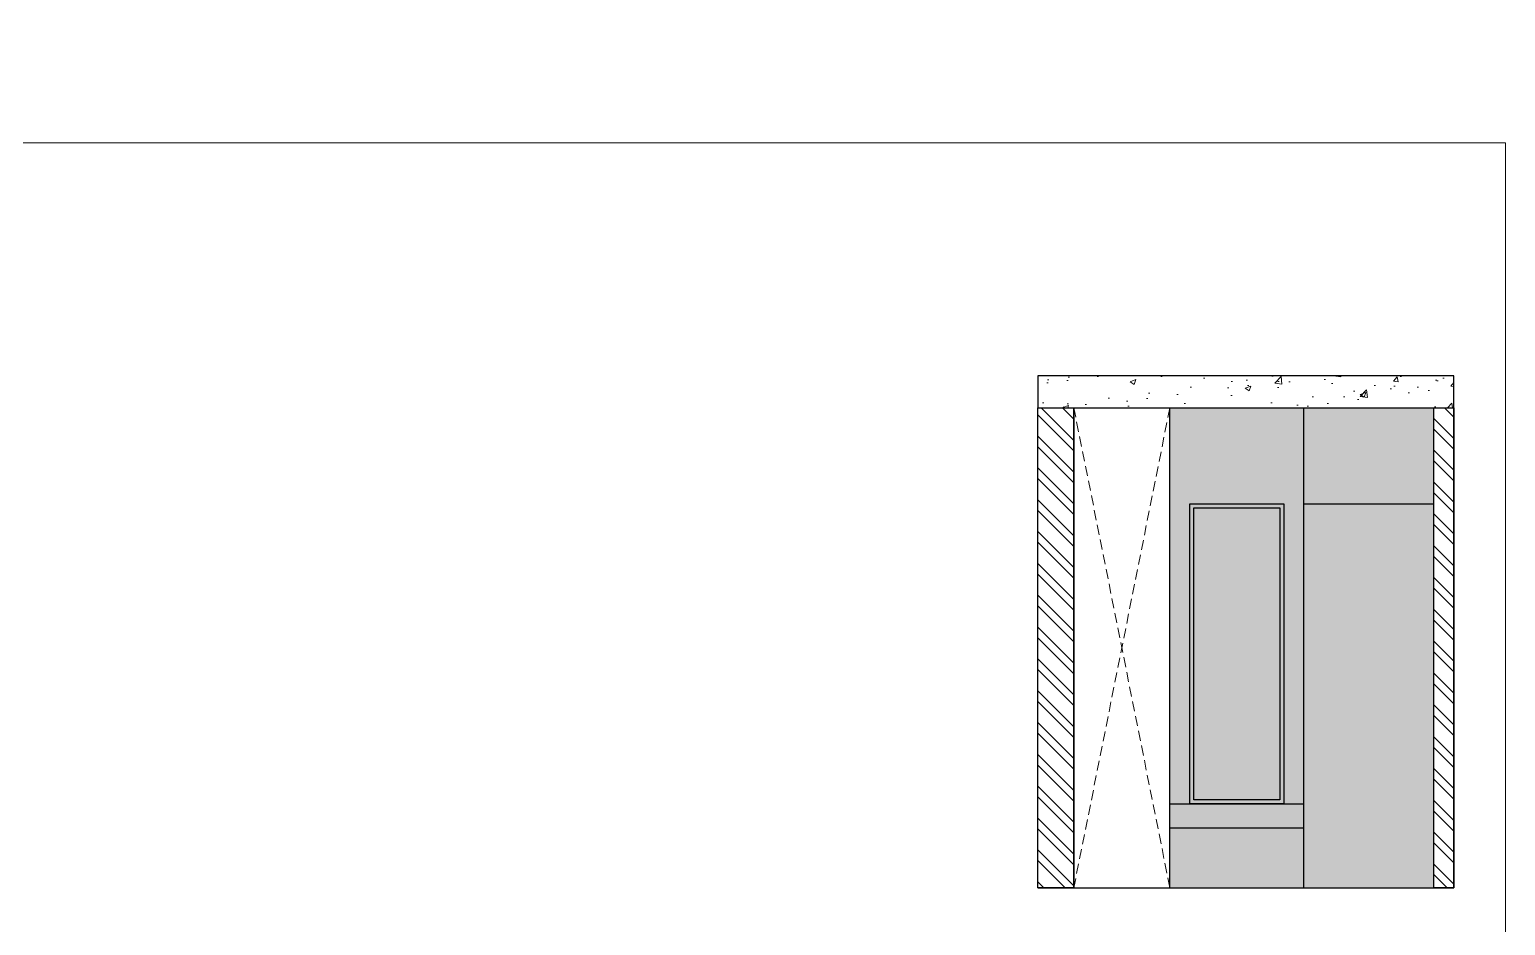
# Model space of a CAD drawing. Header units: inches. Extents: x 15448 to 46480, y -8154 to 0.
# Drawn here: x 17746.5 to 18115.4, y -2932.1 to -2708.2 of the extents above; entities that cross this region are included whole.
import ezdxf

# ---------------------------------------------------------------- set-up
doc = ezdxf.new("R2010")
doc.units = ezdxf.units.IN
doc.header["$MEASUREMENT"] = 0
doc.linetypes.add('DASHED2', pattern=[0.375, 0.25, -0.125])
doc.layers.add('IEL-HATCH-002', color=7, linetype='Continuous')
doc.styles.add('b.k', font='verdana.ttf')
doc.styles.get("Standard").update_dxf_attribs({"font": 'arial.ttf'})
doc.dimstyles.new('STANDARD$0', dxfattribs={"dimscale": 0, "dimtxt": 6, "dimasz": 3, "dimexe": 2, "dimexo": 2, "dimgap": 0, "dimtad": 0, "dimtih": 1, "dimtoh": 1, "dimdec": 1, "dimzin": 0, "dimdsep": 46, "dimlunit": 4, "dimtxsty": 'b.k', "dimcen": 2.5, "dimclrd": 256, "dimclre": 256, "dimclrt": 256, "dimadec": 0, "dimazin": 0, "dimtfac": 1, "dimtdec": 1, "dimtofl": 0, "dimtmove": 2, "dimatfit": 2, "dimfxl": 1, "dimfrac": 2, "dimtolj": 1, "dimtzin": 0, "dimlwd": 9, "dimlwe": 9, "dimarcsym": 0})

# ---------------------------------------------------------------- blocks, each defined once
blk = doc.blocks.new('_Oblique')
at = {"color": 0, "linetype": 'ByBlock', "lineweight": -2}
blk.add_line((-0.5, -0.5), (0.5, 0.5), dxfattribs=at)
blk = doc.blocks.new('*D80')
at = {"color": 1, "lineweight": -2, "transparency": 16777216}
for p, q in [((17776.93, -4.15), (17776.93, -4.37)), ((17776.93, -4.19), (17793.43, -4.19)), ((17815.43, -4.19), (17798.93, -4.19)), ((17815.43, -4.23), (17815.43, -4.01))]:
    blk.add_line(p, q, dxfattribs=at)
at = {"layer": 'Defpoints', "color": 0, "transparency": 16777216}
for p in [(17776.93, 0), (17815.43, -4.19), (17815.43, -3077.58)]:
    blk.add_point(p, dxfattribs=at)
at = {"color": 1, "lineweight": -2, "transparency": 16777216, "rotation": 180}
blk.add_blockref('_Oblique', (17776.93, -4.19), dxfattribs=at)
at = {"color": 1, "lineweight": -2, "transparency": 16777216}
blk.add_blockref('_Oblique', (17815.43, -4.19), dxfattribs=at)
at = {"color": 1, "lineweight": 5, "transparency": 16777216, "insert": (17796.18, -4.19), "char_height": 2, "attachment_point": 5}
blk.add_mtext('\\A1;3\'-3"', dxfattribs=at)

msp = doc.modelspace()

# ---------------------------------------------------------------- hatches: boundary and pattern name
at = {"layer": 'IEL-HATCH-002', "lineweight": 5, "true_color": 0x636466, "transparency": 33554687}
h = msp.add_hatch(dxfattribs=at)
h.set_pattern_fill('AR-CONC', color=251, scale=2)
h.set_pattern_definition([(50, (0, 0), (14.345204, -1.255043), [1.5, -16.5]), (355, (0, 0), (-2.775027, 15.043843), [1.2, -13.2]), (100.451444, (1.195, -0.105), (11.570177, 13.7888), [1.274804, -14.022842]), (46.1842, (0, 4), (21.344827, -3.310386), [2.25, -24.75]), (96.63564, (1.779, 3.724), (18.69324, 19.482372), [1.912207, -21.034275]), (351.18416, (0, 4), (18.69324, 19.482372), [1.8, -19.8]), (21, (2, 3), (11.938141, -8.052378), [1.5, -16.5]), (326, (2, 3), (4.866307, 14.503001), [1.2, -13.2]), (71.451445, (2.995, 2.329), (16.804448, 6.450623), [1.274804, -14.022842]), (37.5, (0, 0), (0.2431971, 6.6578771), [0, -13.04, 0, -13.4, 0, -13.25]), (7.5, (0, 0), (5.2613907, 7.8882342), [0, -7.64, 0, -12.74, 0, -5.05]), (327.5, (-4.46, 0), (10.6764487, -0.4510974), [0, -5, 0, -15.6, 0, -20.7]), (317.5, (-6.46, 0), (11.6637234, 2.0020996), [0, -6.5, 0, -10.36, 0, -14.7])])
h.paths.add_polyline_path([(18102.49, -2794.72), (17998.49, -2794.72), (17998.49, -2802.72), (18102.49, -2802.72)])
at = {"layer": 'IEL-HATCH-002', "lineweight": 5, "transparency": 33554687}
h = msp.add_hatch(dxfattribs=at)
h.set_pattern_fill('ANSI32', color=1, scale=15, angle=90)
h.paths.add_polyline_path([(18007.49, -2802.72), (17998.49, -2802.72), (17998.49, -2922.72), (18007.49, -2922.72)])
h.paths.add_polyline_path([(18102.49, -2802.72), (18097.49, -2802.72), (18097.49, -2922.72), (18102.49, -2922.72)])
at = {"layer": 'IEL-HATCH-002', "true_color": 0xf2ebe4, "transparency": 33554687}
h = msp.add_hatch(color=7, dxfattribs=at)
h.dxf.hatch_style = 1
h.paths.add_polyline_path([(18064.99, -2802.72), (18031.49, -2802.72), (18031.49, -2901.72), (18036.49, -2901.72), (18036.49, -2826.72), (18059.99, -2826.72), (18059.99, -2901.72), (18064.99, -2901.72)])
h.paths.add_polyline_path([(18064.99, -2907.72), (18031.49, -2907.72), (18031.49, -2922.72), (18064.99, -2922.72)])
h.paths.add_polyline_path([(18097.49, -2802.72), (18064.99, -2802.72), (18064.99, -2826.72), (18097.49, -2826.72)])
at = {"layer": 'IEL-HATCH-002', "transparency": 33554687}
h = msp.add_hatch(color=256, dxfattribs=at)
h.dxf.hatch_style = 1
h.set_gradient(color1=(247, 242, 129), name='CYLINDER')
h.paths.add_polyline_path([(18059.99, -2826.72), (18036.49, -2826.72), (18036.49, -2901.72), (18059.99, -2901.72)])
h.paths.add_polyline_path([(18058.99, -2827.72), (18058.99, -2900.72), (18037.49, -2900.72), (18037.49, -2827.72)], flags=16)
at = {"layer": 'IEL-HATCH-002', "true_color": 0x7aafdf, "transparency": 33554687}
h = msp.add_hatch(color=143, dxfattribs=at)
h.dxf.hatch_style = 1
h.paths.add_polyline_path([(18058.99, -2827.72), (18037.49, -2827.72), (18037.49, -2900.72), (18058.99, -2900.72)])
at = {"layer": 'IEL-HATCH-002', "lineweight": 5, "true_color": 0x7aafdf, "transparency": 33554687}
h = msp.add_hatch(color=143, dxfattribs=at)
h.dxf.hatch_style = 1
h.paths.add_polyline_path([(18097.49, -2826.72), (18064.99, -2826.72), (18064.99, -2922.72), (18097.49, -2922.72)])
at = {"layer": 'IEL-HATCH-002', "true_color": 0xce956f, "transparency": 33554687}
h = msp.add_hatch(color=33, dxfattribs=at)
h.dxf.hatch_style = 1
h.paths.add_polyline_path([(18064.99, -2901.72), (18031.49, -2901.72), (18031.49, -2907.72), (18064.99, -2907.72)])

# ---------------------------------------------------------------- linework, layer by layer
for p, q in [((18102.49, -2794.72), (17998.49, -2794.72)), ((17998.49, -2794.72), (17998.49, -2802.72)), ((18102.49, -2802.72), (18102.49, -2794.72)), ((17998.49, -2802.72), (18102.49, -2802.72)), ((17998.49, -2922.72), (17998.49, -2802.72)), ((18007.49, -2922.72), (18007.49, -2802.72)), ((18031.49, -2922.72), (18031.49, -2802.72)), ((18064.99, -2922.72), (18064.99, -2802.72)), ((18097.49, -2922.72), (18097.49, -2802.72)), ((18102.49, -2922.72), (18102.49, -2802.72)), ((18036.49, -2826.72), (18059.99, -2826.72)), ((18036.49, -2826.72), (18059.99, -2826.72)), ((18064.99, -2826.72), (18097.49, -2826.72)), ((18031.49, -2901.72), (18064.99, -2901.72)), ((18031.49, -2907.72), (18064.99, -2907.72)), ((17998.49, -2922.72), (18102.49, -2922.72)), ((18031.49, -2922.72), (18064.99, -2922.72))]:
    msp.add_line(p, q)
at = {"linetype": 'DASHED2', "lineweight": 5, "ltscale": 10}
for p, q in [((18031.49, -2922.72), (18007.49, -2802.72)), ((18031.49, -2802.72), (18007.49, -2922.72))]:
    msp.add_line(p, q, dxfattribs=at)
at = {"lineweight": 5}
msp.add_lwpolyline([(16322, -2736.5), (18115.36, -2736.5), (18115.36, -3444.5), (16322, -3444.5)], close=True, dxfattribs=at)
for points in [[(18007.49, -2922.72), (17998.49, -2922.72), (17998.49, -2802.72), (18007.49, -2802.72)], [(18097.49, -2802.72), (18102.49, -2802.72), (18102.49, -2922.72), (18097.49, -2922.72)], [(18036.49, -2826.72), (18059.99, -2826.72), (18059.99, -2901.72), (18036.49, -2901.72)], [(18037.49, -2827.72), (18058.99, -2827.72), (18058.99, -2900.72), (18037.49, -2900.72)]]:
    msp.add_lwpolyline(points, close=True)

# ---------------------------------------------------------------- dimensions: what is measured, and where the dimension line sits
dim = msp.add_linear_dim(base=(17815.42748878, -4.1908604), p1=(17776.92748878, 0), p2=(17815.42748878, -3077.58133779), dimstyle='STANDARD$0', override={"dimscale": 1, "dimtxt": 2, "dimasz": 1, "dimexe": 0.18, "dimexo": 0.0625, "dimgap": 0.09, "dimtih": 0, "dimtoh": 0, "dimdec": 0, "dimtxsty": 'Standard', "dimblk": 'Oblique', "dimcen": 0.09, "dimclrd": 1, "dimclre": 1, "dimclrt": 1, "dimtdec": 0, "dimtmove": 1, "dimatfit": 3, "dimldrblk": 'Oblique', "dimfxl": 0.03937, "dimfxlon": 1, "dimfrac": 0, "dimlwd": 65534, "dimlwe": 65534, "dimarcsym": 1}, dxfattribs=at)
dim.commit()
dim.dimension.update_dxf_attribs({"geometry": '*D80', "text_midpoint": (17796.17748878, -4.1908604)})

doc.saveas('drawing.dxf')
